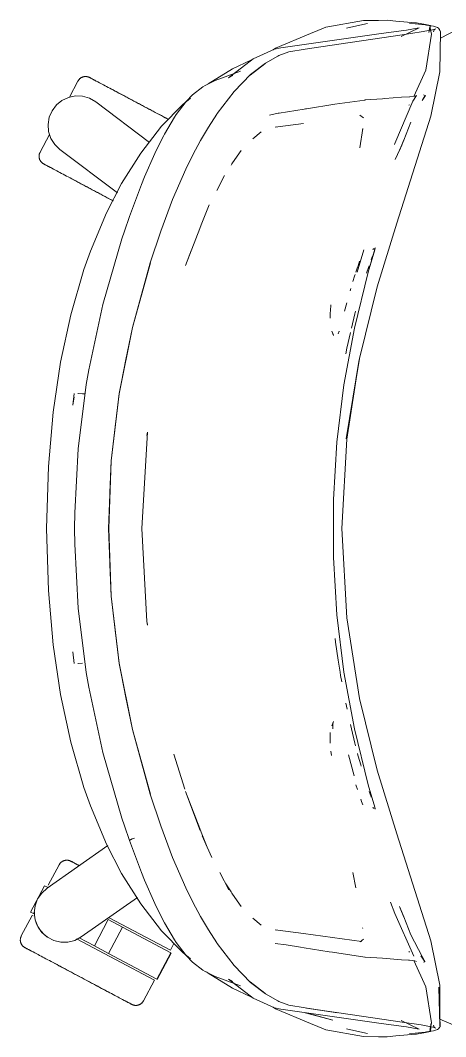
# Model space of a CAD drawing. Header units: millimetres. Extents: x 90978 to 295199, y -4084 to 97293.
# Drawn here: x 184009.1 to 184209, y 31335 to 31812.9 of the extents above; entities that cross this region are included whole.
import ezdxf

# ---------------------------------------------------------------- set-up
doc = ezdxf.new("R2010")
doc.units = ezdxf.units.MM
doc.header["$MEASUREMENT"] = 0
doc.layers.add('G-IMPT', color=8, linetype='CONTINUOUS', lineweight=9)
doc.layers.add('I-FURN', color=8, linetype='CONTINUOUS', lineweight=9)

msp = doc.modelspace()

# ---------------------------------------------------------------- linework, layer by layer
at = {"layer": 'G-IMPT'}
for p, q in [((184170.44, 31812.85), (184152.74, 31809.61)), ((184170.44, 31812.85), (184177.41, 31812.87)), ((184177.41, 31812.87), (184181.58, 31812.88)), ((184185.53, 31812.54), (184181.58, 31812.88)), ((184194.86, 31811.73), (184185.53, 31812.54)), ((184145.52, 31806.63), (184148.89, 31808.02)), ((184152.74, 31809.61), (184148.89, 31808.02)), ((184163, 31809.4), (184162.42, 31809.24)), ((184172.3, 31811.44), (184163, 31809.4)), ((184178.72, 31806.66), (184189.38, 31808.1)), ((184196.57, 31809.3), (184188.16, 31805.31)), ((184190.68, 31808.32), (184189.38, 31808.1)), ((184190.68, 31808.32), (184195.7, 31809.15)), ((184194.69, 31811.21), (184192.1, 31811.43)), ((184199.38, 31810.7), (184194.69, 31811.21)), ((184194.86, 31811.73), (184195.33, 31811.69)), ((184195.33, 31811.69), (184199.58, 31810.88)), ((184196.57, 31809.3), (184195.7, 31809.15)), ((184203.8, 31808.5), (184197.54, 31807.39)), ((184199.99, 31810.62), (184199.38, 31810.7)), ((184199.58, 31810.88), (184201.9, 31810.43)), ((184199.99, 31810.62), (184203.27, 31810.08)), ((184201.18, 31807.15), (184201.9, 31810.43)), ((184201.18, 31807.15), (184201.66, 31810.02)), ((184201.66, 31810.02), (184202.35, 31806.44)), ((184203.18, 31808.33), (184204.28, 31808.88)), ((184203.18, 31808.33), (184203.8, 31808.5)), ((184205.13, 31809.53), (184203.27, 31810.08)), ((184203.38, 31807.45), (184203.46, 31807.95)), ((184203.78, 31808.49), (184203.46, 31807.95)), ((184203.78, 31808.49), (184204.28, 31808.88)), ((184205.13, 31809.53), (184205.67, 31809.21)), ((184205.67, 31809.21), (184206.04, 31808.72)), ((184206.65, 31807.68), (184206.04, 31808.72)), ((184206.17, 31808.09), (184206.04, 31808.72)), ((184206.04, 31808.72), (184206.07, 31808.64)), ((184206.17, 31808.09), (184206.07, 31808.64)), ((184206.27, 31788.7), (184206.65, 31807.68)), ((184206.59, 31804.49), (184214.49, 31808.64)), ((184129.07, 31799.83), (184145.52, 31806.63)), ((184178.72, 31806.66), (184131.5, 31799.99)), ((184189.68, 31806.27), (184158.81, 31801.72)), ((184197.54, 31807.39), (184189.68, 31806.27)), ((184199.64, 31789.4), (184202.35, 31806.44)), ((184125.15, 31797.78), (184128.51, 31799.34)), ((184127.9, 31799.06), (184129.07, 31799.83)), ((184131.5, 31799.99), (184128.51, 31799.34)), ((184135.37, 31798.03), (184130.58, 31796.27)), ((184135.37, 31798.03), (184143.04, 31799.33)), ((184158.81, 31801.72), (184143.04, 31799.33)), ((184106.92, 31785.8), (184118.62, 31794.74)), ((184117.44, 31794.07), (184108.81, 31790.09)), ((184117.44, 31794.07), (184117.61, 31794.15)), ((184125.15, 31797.78), (184118.62, 31794.74)), ((184124.32, 31792.77), (184130.16, 31796.06)), ((184130.16, 31796.06), (184130.58, 31796.27)), ((184108.81, 31790.09), (184097.36, 31782.96)), ((184112.58, 31789.03), (184100.67, 31784.52)), ((184117.15, 31787.05), (184124.1, 31792.45)), ((184117.15, 31787.05), (184120.72, 31789.86)), ((184124.32, 31792.77), (184117.36, 31787.35)), ((184124.1, 31792.45), (184120.72, 31789.86)), ((184199.64, 31789.4), (184194.02, 31777.05)), ((184206.27, 31788.7), (184202.07, 31767.74)), ((184098.44, 31783.45), (184100.67, 31784.52)), ((184106.92, 31785.8), (184108.95, 31786.96)), ((184109.62, 31779.45), (184117.36, 31787.35)), ((184094.87, 31781.66), (184090, 31777.79)), ((184094.87, 31781.66), (184096, 31782.27)), ((184096, 31782.27), (184098.44, 31783.45)), ((184109.62, 31779.45), (184101.6, 31769.02)), ((184087.11, 31774.77), (184082.39, 31768.64)), ((184085.44, 31773.35), (184089.11, 31776.35)), ((184090, 31777.79), (184087.11, 31774.77)), ((184156.98, 31773.38), (184171.05, 31775.41)), ((184171.13, 31775.42), (184171.05, 31775.41)), ((184171.13, 31775.42), (184179.37, 31776.04)), ((184179.37, 31776.04), (184180.36, 31776.11)), ((184180.36, 31776.11), (184188.22, 31776.68)), ((184193.53, 31774.9), (184185.09, 31754.92)), ((184188.22, 31776.68), (184192.09, 31776.97)), ((184192.18, 31776.98), (184192.09, 31776.97)), ((184192.18, 31776.98), (184194.56, 31777.27)), ((184195.29, 31777.56), (184193.53, 31774.9)), ((184194.57, 31777.28), (184194.56, 31777.27)), ((184194.57, 31777.28), (184195.29, 31777.56)), ((184197.91, 31775.11), (184199.43, 31777.59)), ((184199.49, 31777.57), (184197.91, 31775.11)), ((184199.43, 31777.59), (184197.94, 31775.12)), ((184198.56, 31777.86), (184199.43, 31777.59)), ((184199.49, 31777.57), (184199.43, 31777.59)), ((184085.44, 31773.35), (184075.48, 31763.06)), ((184130.78, 31769.29), (184130.31, 31769.22)), ((184142.5, 31771.09), (184130.78, 31769.29)), ((184142.5, 31771.09), (184143.11, 31771.19)), ((184143.62, 31771.27), (184143.11, 31771.19)), ((184156.98, 31773.38), (184143.62, 31771.27)), ((184192.08, 31773.18), (184191.64, 31772.91)), ((184076.8, 31759.35), (184081.53, 31767.35)), ((184082.39, 31768.64), (184081.53, 31767.35)), ((184097.55, 31762.66), (184101.43, 31768.76)), ((184101.43, 31768.76), (184101.6, 31769.02)), ((184126.16, 31768.33), (184128.33, 31768.79)), ((184128.33, 31768.79), (184130.31, 31769.22)), ((184170.39, 31767.03), (184168.75, 31768.31)), ((184186.08, 31717.5), (184202.07, 31767.74)), ((184189.39, 31756.55), (184192.65, 31765.02)), ((184065.68, 31750.46), (184075.48, 31763.06)), ((184097.55, 31762.66), (184093.78, 31756.43)), ((184118.35, 31757.13), (184122.26, 31760.47)), ((184142.2, 31764.41), (184128.85, 31762.63)), ((184128.85, 31762.63), (184129.32, 31762.78)), ((184170.04, 31762.09), (184168.64, 31752.92)), ((184170.04, 31762.09), (184169.99, 31761.74)), ((184076.49, 31758.75), (184072.49, 31750.74)), ((184076.49, 31758.75), (184076.8, 31759.35)), ((184090.21, 31749.64), (184093.78, 31756.43)), ((184185.09, 31754.92), (184184.95, 31754.56)), ((184187.37, 31751.65), (184189.4, 31756.76)), ((184189.4, 31756.76), (184187.37, 31751.64)), ((184189.39, 31756.55), (184187.37, 31751.65)), ((184056.7, 31736.16), (184065.68, 31750.46)), ((184072.27, 31750.3), (184067.5, 31739.34)), ((184072.27, 31750.3), (184072.49, 31750.74)), ((184112.08, 31750.5), (184108.58, 31745.37)), ((184112.08, 31750.5), (184112.83, 31751.6)), ((184188.37, 31754.18), (184185.32, 31747.46)), ((184090.21, 31749.64), (184086.83, 31742.92)), ((184108.58, 31745.37), (184108.19, 31744.79)), ((184080.65, 31728.69), (184086.83, 31742.92)), ((184049.61, 31722.38), (184056.7, 31736.16)), ((184067.5, 31739.34), (184066.02, 31735.66)), ((184105.05, 31739.89), (184101.51, 31732.92)), ((184060.42, 31720.59), (184066.02, 31735.66)), ((184075.19, 31713.81), (184080.65, 31728.69)), ((184042.09, 31704.41), (184049.61, 31722.38)), ((184094.16, 31716.73), (184097.88, 31726.05)), ((184097.88, 31726.05), (184096.88, 31723.81)), ((184060.42, 31720.59), (184058.08, 31713.77)), ((184093.49, 31715), (184094.16, 31716.73)), ((184176.9, 31687.52), (184186.08, 31717.5)), ((184056.88, 31710.16), (184058.08, 31713.77)), ((184075.19, 31713.81), (184070.18, 31698.89)), ((184086.78, 31697.56), (184093.49, 31715)), ((184056.88, 31710.16), (184047.94, 31679.33)), ((184042.09, 31704.41), (184039.02, 31695.68)), ((184086.78, 31697.56), (184089.5, 31704.99)), ((184167.48, 31694.47), (184170.51, 31704.9)), ((184172.67, 31694.48), (184175.94, 31705.7)), ((184172.67, 31694.48), (184175.78, 31705.3)), ((184172.67, 31694.48), (184175.73, 31705.01)), ((184174.85, 31705.16), (184175.46, 31705.54)), ((184174.85, 31705.16), (184175.06, 31705.3)), ((184175.73, 31705.01), (184175.78, 31705.3)), ((184175.94, 31705.7), (184175.8, 31705.94)), ((184061.8, 31668.4), (184070.18, 31698.89)), ((184061.8, 31668.4), (184070.23, 31698.81)), ((184066.45, 31685.64), (184070.23, 31698.81)), ((184168.6, 31699.65), (184167.84, 31697.49)), ((184174.05, 31700.25), (184174.4, 31701.22)), ((184174.4, 31701.22), (184174.79, 31702.29)), ((184039.02, 31695.68), (184032.84, 31674.43)), ((184166.12, 31668.16), (184172.67, 31694.48)), ((184166.43, 31693.33), (184166.19, 31692.55)), ((184167.58, 31696.77), (184166.81, 31694.47)), ((184167.58, 31696.77), (184167.84, 31697.49)), ((184172.04, 31694.47), (184171.89, 31694.02)), ((184172.04, 31694.47), (184172.77, 31696.7)), ((184173.06, 31697.5), (184172.77, 31696.7)), ((184166.19, 31692.55), (184165.4, 31690.06)), ((184066.45, 31685.64), (184061.8, 31668.4)), ((184164.41, 31686.76), (184164.08, 31685.64)), ((184176.9, 31687.52), (184168.58, 31653.84)), ((184041.27, 31648.54), (184047.94, 31679.33)), ((184154.8, 31674.91), (184155.08, 31678.62)), ((184155.08, 31678.62), (184155.11, 31679.1)), ((184162.5, 31679.97), (184161.5, 31676.11)), ((184162.5, 31679.97), (184162.11, 31678.45)), ((184032.84, 31674.43), (184028.03, 31652.07)), ((184154.8, 31674.91), (184154.7, 31673.54)), ((184164.8, 31668.14), (184166.35, 31674.89)), ((184166.35, 31674.89), (184166.69, 31676.18)), ((184154.7, 31672.84), (184154.7, 31673.54)), ((184055.62, 31637.27), (184061.84, 31668.51)), ((184061.84, 31668.51), (184055.63, 31637.35)), ((184061.8, 31668.4), (184058.72, 31653.37)), ((184156.23, 31664.75), (184155.55, 31666.7)), ((184156.23, 31664.75), (184156.08, 31665.48)), ((184158.53, 31665.48), (184159.04, 31666.76)), ((184158.9, 31666.35), (184159.04, 31666.76)), ((184166.12, 31668.16), (184161.19, 31641.49)), ((184162.64, 31658.75), (184164.35, 31666.17)), ((184162.17, 31656.11), (184162.64, 31658.75)), ((184024.54, 31628.65), (184028.03, 31652.07)), ((184055.62, 31637.27), (184058.72, 31653.37)), ((184168.58, 31653.84), (184162.33, 31616.1)), ((184162.33, 31616.1), (184168.32, 31653.46)), ((184162.59, 31615.93), (184168.32, 31653.46)), ((184040.09, 31641.62), (184041.27, 31648.54)), ((184036.27, 31611.45), (184040.09, 31641.62)), ((184161.19, 31641.49), (184157.89, 31614.57)), ((184034.44, 31637.35), (184033.79, 31631.94)), ((184034.36, 31635.71), (184033.79, 31631.94)), ((184036.2, 31637.38), (184038.29, 31637.31)), ((184036.2, 31637.38), (184036.31, 31637.38)), ((184039.54, 31637.27), (184038.29, 31637.31)), ((184051.8, 31605.76), (184055.63, 31637.35)), ((184051.84, 31605.72), (184055.62, 31637.27)), ((184053.68, 31621.79), (184055.62, 31637.27)), ((184022.28, 31603.08), (184024.54, 31628.65)), ((184053.68, 31621.79), (184051.84, 31605.72)), ((184066.29, 31573.94), (184068.8, 31619.28)), ((184068.8, 31619.28), (184068.57, 31617.67)), ((184068.57, 31617.67), (184068.8, 31618.97)), ((184068.84, 31619.22), (184068.8, 31618.97)), ((184156.24, 31587.5), (184157.89, 31614.57)), ((184162.59, 31615.93), (184160.23, 31573.94)), ((184034.66, 31581.25), (184036.27, 31611.45)), ((184021.43, 31573.94), (184022.28, 31603.08)), ((184050.47, 31573.94), (184051.8, 31605.76)), ((184051.84, 31605.72), (184050.7, 31573.94)), ((184051.84, 31605.72), (184051.16, 31590.82)), ((184051.16, 31590.82), (184050.7, 31573.94)), ((184156.24, 31560.38), (184156.24, 31587.5)), ((184034.66, 31581.25), (184034.56, 31573.94)), ((184022.28, 31544.8), (184021.43, 31573.94)), ((184034.66, 31566.63), (184034.56, 31573.94)), ((184051.8, 31542.12), (184050.47, 31573.94)), ((184051.16, 31557.05), (184050.7, 31573.94)), ((184051.84, 31542.16), (184050.7, 31573.94)), ((184066.24, 31573.94), (184068.57, 31530.21)), ((184066.29, 31573.94), (184068.57, 31530.21)), ((184162.59, 31531.95), (184160.23, 31573.94)), ((184034.66, 31566.63), (184036.27, 31536.42)), ((184156.24, 31560.38), (184157.89, 31533.31)), ((184051.16, 31557.05), (184051.84, 31542.16)), ((184024.54, 31519.23), (184022.28, 31544.8)), ((184051.8, 31542.12), (184055.63, 31510.53)), ((184051.84, 31542.16), (184055.62, 31510.61)), ((184051.84, 31542.16), (184053.68, 31526.08)), ((184036.27, 31536.42), (184040.09, 31506.25)), ((184161.19, 31506.39), (184157.89, 31533.31)), ((184168.58, 31494.04), (184162.59, 31531.95)), ((184055.62, 31510.61), (184053.68, 31526.08)), ((184068.57, 31530.21), (184068.83, 31528.43)), ((184068.57, 31530.21), (184068.8, 31528.91)), ((184068.84, 31528.66), (184068.8, 31528.91)), ((184157.27, 31520.54), (184157.09, 31522.2)), ((184028.03, 31495.81), (184024.54, 31519.23)), ((184158.57, 31512.02), (184157.27, 31520.54)), ((184034.44, 31510.52), (184033.79, 31515.94)), ((184158.57, 31512.02), (184159.42, 31506.39)), ((184038.29, 31510.57), (184036.2, 31510.49)), ((184036.2, 31510.49), (184036.31, 31510.49)), ((184061.8, 31479.48), (184055.62, 31510.61)), ((184055.62, 31510.61), (184058.72, 31494.5)), ((184061.8, 31479.48), (184055.63, 31510.53)), ((184040.09, 31506.25), (184041.27, 31499.33)), ((184159.42, 31506.39), (184159.67, 31504.76)), ((184160.22, 31501.86), (184159.67, 31504.76)), ((184166.12, 31479.72), (184161.19, 31506.39)), ((184047.94, 31468.54), (184041.27, 31499.33)), ((184032.84, 31473.44), (184028.03, 31495.81)), ((184061.8, 31479.48), (184058.72, 31494.5)), ((184168.58, 31494.04), (184176.9, 31460.35)), ((184162.15, 31491.76), (184162.68, 31488.94)), ((184156.23, 31483.13), (184155.55, 31481.18)), ((184156.02, 31482.08), (184156.23, 31483.13)), ((184066.45, 31462.23), (184061.8, 31479.48)), ((184061.8, 31479.48), (184070.18, 31448.98)), ((184061.8, 31479.48), (184070.23, 31449.07)), ((184154.69, 31478.07), (184154.78, 31473.01)), ((184154.69, 31478.07), (184154.7, 31475.29)), ((184155.97, 31479.91), (184155.99, 31479.77)), ((184156.02, 31482.08), (184155.99, 31479.77)), ((184164.35, 31481.71), (184164.8, 31479.74)), ((184166.35, 31472.98), (184164.8, 31479.74)), ((184166.12, 31479.72), (184172.67, 31453.4)), ((184039.02, 31452.2), (184032.84, 31473.44)), ((184154.78, 31473.01), (184154.7, 31475.29)), ((184166.35, 31472.98), (184166.69, 31471.69)), ((184047.94, 31468.54), (184056.88, 31437.72)), ((184155.1, 31469.22), (184155.31, 31467.13)), ((184081.25, 31467.8), (184082.32, 31464.36)), ((184081.25, 31467.8), (184086.5, 31451.31)), ((184166.07, 31457.63), (184163.3, 31467.52)), ((184167.65, 31467.97), (184167.61, 31468.14)), ((184167.97, 31466.83), (184167.65, 31467.97)), ((184167.97, 31466.83), (184169.09, 31462.83)), ((184066.45, 31462.23), (184070.23, 31449.07)), ((184169.09, 31462.83), (184169.29, 31462.14)), ((184186.08, 31430.38), (184176.9, 31460.35)), ((184039.02, 31452.2), (184042.09, 31443.47)), ((184086.78, 31450.32), (184093.6, 31431.92)), ((184086.78, 31450.32), (184093.49, 31432.87)), ((184166.83, 31453.41), (184167.55, 31451.2)), ((184172.67, 31453.4), (184175.74, 31442.97)), ((184173.83, 31448.2), (184173.08, 31450.3)), ((184070.18, 31448.98), (184075.19, 31434.07)), ((184169.54, 31445.65), (184169.17, 31446.66)), ((184169.54, 31445.65), (184170.15, 31443.99)), ((184173.83, 31448.2), (184174.07, 31447.54)), ((184042.09, 31443.47), (184049.61, 31425.49)), ((184174.85, 31442.72), (184175.06, 31442.57)), ((184174.85, 31442.72), (184175.46, 31442.33)), ((184175.81, 31442.7), (184175.74, 31442.97)), ((184175.88, 31442.41), (184175.81, 31442.7)), ((184175.85, 31441.95), (184175.94, 31442.18)), ((184175.94, 31442.18), (184175.88, 31442.41)), ((184056.88, 31437.72), (184058.08, 31434.11)), ((184060.49, 31427.18), (184058.08, 31434.11)), ((184080.65, 31419.19), (184075.19, 31434.07)), ((184093.49, 31432.87), (184094.16, 31431.15)), ((184096.88, 31424.07), (184094.16, 31431.15)), ((184186.08, 31430.38), (184202.07, 31380.14)), ((184056.7, 31411.72), (184049.61, 31425.49)), ((184060.45, 31427.18), (184060.48, 31427.31)), ((184066.02, 31412.22), (184060.45, 31427.18)), ((184060.48, 31427.31), (184060.89, 31427.58)), ((184060.48, 31427.31), (184060.49, 31427.36)), ((184060.48, 31427.31), (184060.49, 31427.18)), ((184060.89, 31427.58), (184060.49, 31427.36)), ((184061.72, 31427.96), (184060.89, 31427.58)), ((184061.07, 31427.68), (184060.89, 31427.58)), ((184061.72, 31427.96), (184061.07, 31427.68)), ((184061.72, 31427.96), (184062.77, 31428.39)), ((184061.72, 31427.96), (184062.18, 31428.16)), ((184062.77, 31428.39), (184062.18, 31428.16)), ((184096.88, 31424.07), (184094.57, 31429.51)), ((184099.07, 31419.22), (184096.88, 31424.07)), ((184080.65, 31419.19), (184086.83, 31404.96)), ((184065.68, 31397.42), (184056.7, 31411.72)), ((184067.5, 31408.53), (184066.02, 31412.22)), ((184102.95, 31412.17), (184107.13, 31404.07)), ((184165.36, 31412.27), (184166.77, 31405.01)), ((184072.27, 31397.58), (184067.5, 31408.53)), ((184105.63, 31406.84), (184108.19, 31403.09)), ((184105.63, 31406.84), (184107.13, 31404.07)), ((184090.21, 31398.23), (184086.83, 31404.96)), ((184108.19, 31403.09), (184108.58, 31402.51)), ((184108.58, 31402.51), (184112.08, 31397.38)), ((184065.68, 31397.42), (184075.48, 31384.82)), ((184072.49, 31397.13), (184072.27, 31397.58)), ((184072.27, 31397.58), (184076.8, 31388.52)), ((184072.27, 31397.58), (184076.49, 31389.12)), ((184072.49, 31397.13), (184076.8, 31388.52)), ((184090.21, 31398.23), (184093.78, 31391.44)), ((184112.08, 31397.38), (184112.83, 31396.27)), ((184183.09, 31398.24), (184185.09, 31392.96)), ((184185.09, 31392.96), (184194.02, 31372.8)), ((184189.39, 31391.32), (184187.37, 31396.22)), ((184187.37, 31396.22), (184189.4, 31391.12)), ((184189.4, 31391.12), (184188, 31394.65)), ((184076.8, 31388.52), (184076.49, 31389.12)), ((184076.8, 31388.52), (184081.53, 31380.53)), ((184097.55, 31385.21), (184093.78, 31391.44)), ((184118.35, 31390.74), (184122.26, 31387.41)), ((184192.65, 31382.85), (184189.39, 31391.32)), ((184085.44, 31374.53), (184075.48, 31384.82)), ((184097.55, 31385.21), (184101.43, 31379.12)), ((184142.2, 31383.46), (184128.85, 31385.24)), ((184128.85, 31385.24), (184129.32, 31385.1)), ((184142.2, 31383.46), (184169.54, 31379.73)), ((184170.04, 31385.79), (184169.99, 31386.14)), ((184192.65, 31382.85), (184197.92, 31372.74)), ((184082.39, 31379.24), (184081.53, 31380.53)), ((184087.11, 31373.11), (184082.39, 31379.24)), ((184101.6, 31378.86), (184101.43, 31379.12)), ((184109.62, 31368.42), (184101.6, 31378.86)), ((184134.02, 31378.11), (184128.94, 31378.86)), ((184134.02, 31378.11), (184140.85, 31377.05)), ((184170.39, 31380.84), (184168.83, 31379.6)), ((184169.04, 31379.64), (184169.27, 31379.68)), ((184169.54, 31379.73), (184169.27, 31379.68)), ((184202.07, 31380.14), (184206.27, 31359.18)), ((184089.11, 31371.53), (184085.44, 31374.53)), ((184087.11, 31373.11), (184090, 31370.08)), ((184140.85, 31377.05), (184142.51, 31376.79)), ((184154.28, 31374.92), (184142.51, 31376.79)), ((184155.84, 31374.67), (184154.28, 31374.92)), ((184171.05, 31372.46), (184155.84, 31374.67)), ((184191.64, 31374.97), (184192.08, 31374.7)), ((184199.27, 31370.29), (184197.43, 31372.99)), ((184199.27, 31370.29), (184197.92, 31372.74)), ((184094.87, 31366.22), (184090, 31370.08)), ((184117.36, 31360.52), (184109.62, 31368.42)), ((184171.05, 31372.46), (184171.13, 31372.45)), ((184171.13, 31372.45), (184179.37, 31371.84)), ((184188.22, 31371.2), (184179.37, 31371.84)), ((184188.22, 31371.2), (184191.63, 31370.95)), ((184192, 31370.91), (184191.63, 31370.95)), ((184192, 31370.91), (184194.46, 31370.62)), ((184199.64, 31358.48), (184194.05, 31370.77)), ((184194.46, 31370.62), (184194.52, 31370.6)), ((184195.29, 31370.32), (184194.52, 31370.6)), ((184198.56, 31370.01), (184199.25, 31370.16)), ((184199.25, 31370.16), (184199.27, 31370.29)), ((184199.27, 31370.29), (184199.31, 31370.46)), ((184096, 31365.61), (184094.87, 31366.22)), ((184096, 31365.61), (184098.44, 31364.43)), ((184097.36, 31364.91), (184096.59, 31365.41)), ((184097.36, 31364.91), (184108.81, 31357.79)), ((184098.44, 31364.43), (184100.67, 31363.36)), ((184112.58, 31358.85), (184100.67, 31363.36)), ((184106.92, 31362.08), (184118.57, 31353.17)), ((184106.92, 31362.08), (184108.87, 31360.97)), ((184124.1, 31355.43), (184117.15, 31360.83)), ((184117.15, 31360.83), (184120.72, 31358.02)), ((184117.36, 31360.52), (184124.32, 31355.1)), ((184199.64, 31358.48), (184202.35, 31341.43)), ((184205.83, 31358.29), (184206.41, 31339.85)), ((184205.83, 31358.29), (184206.31, 31340.31)), ((184206.27, 31359.18), (184206.31, 31340.31)), ((184108.81, 31357.79), (184117.44, 31353.81)), ((184124.1, 31355.43), (184120.72, 31358.02)), ((184124.32, 31355.1), (184130.16, 31351.82)), ((184118.57, 31353.17), (184125.15, 31350.1)), ((184125.15, 31350.1), (184128.51, 31348.53)), ((184127.9, 31348.82), (184129.07, 31348.05)), ((184130.58, 31351.6), (184130.16, 31351.82)), ((184130.58, 31351.6), (184135.37, 31349.85)), ((184135.37, 31349.85), (184143.04, 31348.55)), ((184131.5, 31347.89), (184128.51, 31348.53)), ((184129.07, 31348.05), (184145.52, 31341.25)), ((184178.72, 31341.21), (184131.5, 31347.89)), ((184155.92, 31342.76), (184142.98, 31346.27)), ((184158.21, 31346.25), (184143.04, 31348.55)), ((184158.21, 31346.25), (184143.62, 31348.48)), ((184158.81, 31346.16), (184143.62, 31348.48)), ((184155.92, 31342.76), (184144.03, 31346.12)), ((184158.81, 31346.16), (184189.68, 31341.6)), ((184145.52, 31341.25), (184148.89, 31339.86)), ((184152.74, 31338.27), (184148.89, 31339.86)), ((184178.72, 31341.21), (184189.38, 31339.77)), ((184188.13, 31342.58), (184196.57, 31338.58)), ((184190.68, 31339.56), (184189.38, 31339.77)), ((184189.68, 31341.6), (184197.54, 31340.49)), ((184195.7, 31338.73), (184190.68, 31339.56)), ((184203.8, 31339.38), (184197.54, 31340.49)), ((184201.66, 31337.85), (184202.35, 31341.43)), ((184201.66, 31337.85), (184202.29, 31341.4)), ((184202.29, 31341.4), (184201.9, 31337.44)), ((184203.18, 31339.55), (184204.28, 31338.99)), ((184203.18, 31339.55), (184203.8, 31339.38)), ((184203.46, 31339.93), (184203.38, 31340.43)), ((184203.46, 31339.93), (184203.78, 31339.39)), ((184203.78, 31339.39), (184204.28, 31338.99)), ((184205.67, 31338.67), (184206.04, 31339.16)), ((184206.44, 31339.73), (184206.04, 31339.16)), ((184206.44, 31339.73), (184206.25, 31340.6)), ((184206.25, 31340.6), (184206.27, 31340.49)), ((184206.31, 31340.31), (184206.27, 31340.49)), ((184214.47, 31339.72), (184206.3, 31343.29)), ((184206.41, 31339.85), (184206.31, 31340.31)), ((184170.44, 31335.03), (184152.74, 31338.27)), ((184163, 31338.48), (184162.42, 31338.64)), ((184172.3, 31336.44), (184163, 31338.48)), ((184170.44, 31335.03), (184177.41, 31335)), ((184181.58, 31335), (184177.41, 31335)), ((184185.53, 31335.34), (184181.58, 31335)), ((184185.53, 31335.34), (184194.86, 31336.15)), ((184194.69, 31336.66), (184192.1, 31336.45)), ((184194.69, 31336.66), (184199.38, 31337.18)), ((184194.86, 31336.15), (184195.33, 31336.19)), ((184199.58, 31337), (184195.33, 31336.19)), ((184196.57, 31338.58), (184195.7, 31338.73)), ((184199.99, 31337.26), (184199.38, 31337.18)), ((184199.58, 31337), (184201.9, 31337.44)), ((184199.99, 31337.26), (184203.27, 31337.79)), ((184203.27, 31337.79), (184205.13, 31338.34)), ((184205.67, 31338.67), (184205.13, 31338.34))]:
    msp.add_line(p, q, dxfattribs=at)
at = {"layer": 'I-FURN'}
for p, q in [((184036.2, 31784.32), (184032.17, 31776.74)), ((184036.2, 31784.32), (184036.28, 31784.46)), ((184036.28, 31784.46), (184036.37, 31784.6)), ((184036.37, 31784.6), (184036.46, 31784.73)), ((184036.46, 31784.73), (184036.55, 31784.86)), ((184036.55, 31784.86), (184036.65, 31784.99)), ((184036.65, 31784.99), (184036.76, 31785.11)), ((184036.76, 31785.11), (184036.87, 31785.23)), ((184036.87, 31785.23), (184036.98, 31785.34)), ((184036.98, 31785.34), (184037.1, 31785.45)), ((184037.1, 31785.45), (184037.22, 31785.55)), ((184037.22, 31785.55), (184037.35, 31785.65)), ((184037.35, 31785.65), (184037.48, 31785.75)), ((184037.48, 31785.75), (184037.61, 31785.84)), ((184037.61, 31785.84), (184037.75, 31785.92)), ((184037.75, 31785.92), (184037.89, 31786)), ((184037.89, 31786), (184038.04, 31786.07)), ((184038.04, 31786.07), (184038.19, 31786.13)), ((184038.19, 31786.13), (184038.33, 31786.19)), ((184038.33, 31786.19), (184038.49, 31786.25)), ((184038.49, 31786.25), (184038.64, 31786.3)), ((184038.64, 31786.3), (184038.8, 31786.34)), ((184038.8, 31786.34), (184038.95, 31786.37)), ((184038.95, 31786.37), (184039.11, 31786.4)), ((184039.11, 31786.4), (184039.27, 31786.43)), ((184039.27, 31786.43), (184039.43, 31786.44)), ((184039.43, 31786.44), (184039.59, 31786.45)), ((184039.59, 31786.45), (184039.75, 31786.46)), ((184039.75, 31786.46), (184039.92, 31786.45)), ((184039.92, 31786.45), (184040.08, 31786.44)), ((184040.08, 31786.44), (184040.24, 31786.43)), ((184040.24, 31786.43), (184040.4, 31786.41)), ((184040.4, 31786.41), (184040.55, 31786.38)), ((184040.55, 31786.38), (184040.71, 31786.34)), ((184040.71, 31786.34), (184040.87, 31786.3)), ((184040.87, 31786.3), (184041.02, 31786.25)), ((184041.02, 31786.25), (184041.17, 31786.2)), ((184041.17, 31786.2), (184041.32, 31786.14)), ((184041.32, 31786.14), (184041.47, 31786.08)), ((184041.47, 31786.08), (184041.62, 31786)), ((184041.62, 31786), (184041.65, 31785.98)), ((184041.65, 31785.98), (184041.67, 31785.97)), ((184041.66, 31785.98), (184041.65, 31785.98)), ((184041.7, 31785.96), (184041.66, 31785.98)), ((184041.67, 31785.97), (184041.74, 31785.94)), ((184041.78, 31785.92), (184041.7, 31785.96)), ((184041.74, 31785.94), (184041.84, 31785.89)), ((184041.91, 31785.85), (184041.78, 31785.92)), ((184041.84, 31785.89), (184041.98, 31785.81)), ((184042.07, 31785.76), (184041.91, 31785.85)), ((184041.98, 31785.81), (184042.16, 31785.72)), ((184042.27, 31785.66), (184042.07, 31785.76)), ((184042.16, 31785.72), (184042.38, 31785.6)), ((184042.51, 31785.53), (184042.27, 31785.66)), ((184042.38, 31785.6), (184042.63, 31785.46)), ((184042.79, 31785.38), (184042.51, 31785.53)), ((184042.63, 31785.46), (184042.93, 31785.31)), ((184043.11, 31785.21), (184042.79, 31785.38)), ((184042.93, 31785.31), (184043.27, 31785.13)), ((184043.46, 31785.02), (184043.11, 31785.21)), ((184043.27, 31785.13), (184043.64, 31784.93)), ((184043.86, 31784.81), (184043.46, 31785.02)), ((184043.64, 31784.93), (184044.05, 31784.71)), ((184044.29, 31784.59), (184043.86, 31784.81)), ((184044.05, 31784.71), (184044.5, 31784.47)), ((184044.75, 31784.34), (184044.29, 31784.59)), ((184044.5, 31784.47), (184044.98, 31784.22)), ((184045.25, 31784.07), (184044.75, 31784.34)), ((184044.98, 31784.22), (184045.49, 31783.94)), ((184045.79, 31783.79), (184045.25, 31784.07)), ((184045.49, 31783.94), (184046.05, 31783.65)), ((184046.36, 31783.48), (184045.79, 31783.79)), ((184046.05, 31783.65), (184046.63, 31783.34)), ((184046.96, 31783.16), (184046.36, 31783.48)), ((184047.59, 31782.83), (184046.96, 31783.16)), ((184048.26, 31782.47), (184047.59, 31782.83)), ((184048.95, 31782.11), (184048.26, 31782.47)), ((184049.67, 31781.72), (184048.95, 31782.11)), ((184050.42, 31781.32), (184049.67, 31781.72)), ((184051.2, 31780.91), (184050.42, 31781.32)), ((184052, 31780.48), (184051.2, 31780.91)), ((184052.82, 31780.05), (184052, 31780.48)), ((184052.38, 31780.28), (184053.21, 31779.84)), ((184053.67, 31779.6), (184052.82, 31780.05)), ((184053.21, 31779.84), (184054.07, 31779.38)), ((184054.54, 31779.13), (184053.67, 31779.6)), ((184054.07, 31779.38), (184054.94, 31778.92)), ((184055.43, 31778.66), (184054.54, 31779.13)), ((184054.94, 31778.92), (184055.84, 31778.44)), ((184026.05, 31773.07), (184028.66, 31775.2)), ((184028.66, 31775.2), (184031.71, 31776.64)), ((184031.71, 31776.64), (184035.02, 31777.31)), ((184035.02, 31777.31), (184038.39, 31777.17)), ((184038.39, 31777.17), (184041.63, 31776.23)), ((184041.63, 31776.23), (184044.55, 31774.54)), ((184044.55, 31774.54), (184069.86, 31755.46)), ((184056.33, 31778.18), (184055.43, 31778.66)), ((184055.84, 31778.44), (184056.75, 31777.96)), ((184057.25, 31777.69), (184056.33, 31778.18)), ((184056.75, 31777.96), (184057.68, 31777.46)), ((184058.19, 31777.19), (184057.25, 31777.69)), ((184057.68, 31777.46), (184058.63, 31776.96)), ((184059.14, 31776.69), (184058.19, 31777.19)), ((184058.63, 31776.96), (184059.58, 31776.45)), ((184060.11, 31776.17), (184059.14, 31776.69)), ((184059.58, 31776.45), (184060.55, 31775.94)), ((184061.08, 31775.66), (184060.11, 31776.17)), ((184060.55, 31775.94), (184061.53, 31775.42)), ((184062.06, 31775.13), (184061.08, 31775.66)), ((184061.53, 31775.42), (184062.52, 31774.89)), ((184063.06, 31774.61), (184062.06, 31775.13)), ((184062.52, 31774.89), (184063.51, 31774.36)), ((184064.05, 31774.08), (184063.06, 31774.61)), ((184063.51, 31774.36), (184064.51, 31773.83)), ((184065.05, 31773.54), (184064.05, 31774.08)), ((184022.69, 31767.27), (184024.02, 31770.38)), ((184024.02, 31770.38), (184026.05, 31773.07)), ((184064.51, 31773.83), (184065.52, 31773.3)), ((184066.06, 31773.01), (184065.05, 31773.54)), ((184065.52, 31773.3), (184066.52, 31772.76)), ((184067.06, 31772.47), (184066.06, 31773.01)), ((184066.52, 31772.76), (184067.53, 31772.23)), ((184068.07, 31771.94), (184067.06, 31772.47)), ((184067.53, 31772.23), (184068.53, 31771.69)), ((184069.07, 31771.41), (184068.07, 31771.94)), ((184068.53, 31771.69), (184069.53, 31771.16)), ((184070.07, 31770.88), (184069.07, 31771.41)), ((184069.53, 31771.16), (184070.53, 31770.63)), ((184071.06, 31770.35), (184070.07, 31770.88)), ((184070.53, 31770.63), (184071.52, 31770.1)), ((184072.05, 31769.82), (184071.06, 31770.35)), ((184071.52, 31770.1), (184072.5, 31769.58)), ((184073.03, 31769.3), (184072.05, 31769.82)), ((184072.5, 31769.58), (184073.48, 31769.06)), ((184074, 31768.79), (184073.03, 31769.3)), ((184022.15, 31763.95), (184022.69, 31767.27)), ((184073.48, 31769.06), (184074.44, 31768.55)), ((184074.96, 31768.28), (184074, 31768.79)), ((184074.44, 31768.55), (184075.39, 31768.05)), ((184075.9, 31767.78), (184074.96, 31768.28)), ((184075.39, 31768.05), (184076.33, 31767.55)), ((184076.83, 31767.28), (184075.9, 31767.78)), ((184076.33, 31767.55), (184077.25, 31767.06)), ((184077.74, 31766.8), (184076.83, 31767.28)), ((184077.25, 31767.06), (184078.16, 31766.57)), ((184078.64, 31766.32), (184077.74, 31766.8)), ((184022.41, 31760.58), (184022.15, 31763.95)), ((184023.48, 31757.38), (184022.41, 31760.58)), ((184022.86, 31759.23), (184018.39, 31750.82)), ((184025.28, 31754.53), (184023.48, 31757.38)), ((184018.08, 31750.03), (184018.12, 31750.19)), ((184018.12, 31750.19), (184018.18, 31750.34)), ((184018.18, 31750.34), (184018.24, 31750.49)), ((184018.24, 31750.49), (184018.3, 31750.64)), ((184018.3, 31750.64), (184018.37, 31750.78)), ((184018.37, 31750.78), (184018.39, 31750.82)), ((184027.71, 31752.19), (184025.28, 31754.53)), ((184054.77, 31731.79), (184027.71, 31752.19)), ((184017.92, 31749.08), (184017.93, 31749.24)), ((184017.92, 31748.92), (184017.92, 31749.08)), ((184017.92, 31748.76), (184017.92, 31748.92)), ((184017.93, 31748.6), (184017.92, 31748.76)), ((184017.93, 31749.24), (184017.95, 31749.4)), ((184017.95, 31748.44), (184017.93, 31748.6)), ((184017.95, 31749.4), (184017.97, 31749.56)), ((184017.97, 31748.28), (184017.95, 31748.44)), ((184017.97, 31749.56), (184018, 31749.72)), ((184018, 31748.12), (184017.97, 31748.28)), ((184018, 31749.72), (184018.03, 31749.88)), ((184018.04, 31747.96), (184018, 31748.12)), ((184018.03, 31749.88), (184018.08, 31750.03)), ((184018.08, 31747.81), (184018.04, 31747.96)), ((184018.13, 31747.65), (184018.08, 31747.81)), ((184018.18, 31747.5), (184018.13, 31747.65)), ((184018.24, 31747.35), (184018.18, 31747.5)), ((184018.31, 31747.2), (184018.24, 31747.35)), ((184018.38, 31747.06), (184018.31, 31747.2)), ((184018.46, 31746.92), (184018.38, 31747.06)), ((184018.54, 31746.78), (184018.46, 31746.92)), ((184018.63, 31746.64), (184018.54, 31746.78)), ((184018.72, 31746.51), (184018.63, 31746.64)), ((184018.82, 31746.39), (184018.72, 31746.51)), ((184018.93, 31746.26), (184018.82, 31746.39)), ((184019.04, 31746.14), (184018.93, 31746.26)), ((184019.15, 31746.03), (184019.04, 31746.14)), ((184019.27, 31745.92), (184019.15, 31746.03)), ((184019.39, 31745.82), (184019.27, 31745.92)), ((184019.52, 31745.72), (184019.39, 31745.82)), ((184019.65, 31745.62), (184019.52, 31745.72)), ((184019.78, 31745.53), (184019.65, 31745.62)), ((184019.92, 31745.45), (184019.78, 31745.53)), ((184020.06, 31745.37), (184019.92, 31745.45)), ((184020.11, 31745.34), (184020.06, 31745.37)), ((184020.06, 31745.37), (184020.06, 31745.37)), ((184020.06, 31745.37), (184020.08, 31745.36)), ((184020.08, 31745.36), (184020.14, 31745.33)), ((184020.19, 31745.3), (184020.11, 31745.34)), ((184020.14, 31745.33), (184020.24, 31745.27)), ((184020.31, 31745.24), (184020.19, 31745.3)), ((184020.24, 31745.27), (184020.38, 31745.2)), ((184020.47, 31745.15), (184020.31, 31745.24)), ((184020.38, 31745.2), (184020.56, 31745.1)), ((184020.67, 31745.04), (184020.47, 31745.15)), ((184020.56, 31745.1), (184020.78, 31744.99)), ((184020.91, 31744.91), (184020.67, 31745.04)), ((184020.78, 31744.99), (184021.04, 31744.85)), ((184021.19, 31744.77), (184020.91, 31744.91)), ((184021.04, 31744.85), (184021.34, 31744.69)), ((184021.51, 31744.6), (184021.19, 31744.77)), ((184021.34, 31744.69), (184021.67, 31744.51)), ((184021.87, 31744.41), (184021.51, 31744.6)), ((184021.67, 31744.51), (184022.04, 31744.31)), ((184022.26, 31744.2), (184021.87, 31744.41)), ((184022.04, 31744.31), (184022.45, 31744.1)), ((184022.69, 31743.97), (184022.26, 31744.2)), ((184022.45, 31744.1), (184022.9, 31743.86)), ((184023.16, 31743.72), (184022.69, 31743.97)), ((184022.9, 31743.86), (184023.38, 31743.6)), ((184023.66, 31743.46), (184023.16, 31743.72)), ((184023.38, 31743.6), (184023.9, 31743.33)), ((184024.19, 31743.17), (184023.66, 31743.46)), ((184023.9, 31743.33), (184024.45, 31743.03)), ((184024.76, 31742.87), (184024.19, 31743.17)), ((184024.45, 31743.03), (184025.03, 31742.72)), ((184025.03, 31742.72), (184025.65, 31742.4)), ((184025.65, 31742.4), (184026.3, 31742.05)), ((184026.3, 31742.05), (184026.98, 31741.69)), ((184026.98, 31741.69), (184027.68, 31741.32)), ((184027.68, 31741.32), (184028.42, 31740.92)), ((184028.42, 31740.92), (184029.18, 31740.52)), ((184029.18, 31740.52), (184029.97, 31740.1)), ((184029.97, 31740.1), (184030.78, 31739.67)), ((184030.78, 31739.67), (184031.61, 31739.22)), ((184031.61, 31739.22), (184032.47, 31738.77)), ((184032.47, 31738.77), (184033.35, 31738.3)), ((184033.35, 31738.3), (184034.24, 31737.83)), ((184034.74, 31737.57), (184033.83, 31738.05)), ((184034.24, 31737.83), (184035.16, 31737.34)), ((184035.66, 31737.07), (184034.74, 31737.57)), ((184035.16, 31737.34), (184036.09, 31736.85)), ((184036.6, 31736.58), (184035.66, 31737.07)), ((184036.09, 31736.85), (184037.03, 31736.34)), ((184037.55, 31736.07), (184036.6, 31736.58)), ((184037.03, 31736.34), (184037.99, 31735.84)), ((184038.51, 31735.56), (184037.55, 31736.07)), ((184037.99, 31735.84), (184038.96, 31735.32)), ((184039.49, 31735.04), (184038.51, 31735.56)), ((184038.96, 31735.32), (184039.94, 31734.8)), ((184040.47, 31734.52), (184039.49, 31735.04)), ((184039.94, 31734.8), (184040.92, 31734.27)), ((184041.46, 31733.99), (184040.47, 31734.52)), ((184040.92, 31734.27), (184041.92, 31733.75)), ((184042.46, 31733.46), (184041.46, 31733.99)), ((184041.92, 31733.75), (184042.92, 31733.21)), ((184043.46, 31732.93), (184042.46, 31733.46)), ((184042.92, 31733.21), (184043.92, 31732.68)), ((184044.46, 31732.39), (184043.46, 31732.93)), ((184043.92, 31732.68), (184044.92, 31732.15)), ((184045.47, 31731.86), (184044.46, 31732.39)), ((184044.92, 31732.15), (184045.93, 31731.61)), ((184046.47, 31731.32), (184045.47, 31731.86)), ((184045.93, 31731.61), (184046.93, 31731.08)), ((184047.48, 31730.79), (184046.47, 31731.32)), ((184046.93, 31731.08), (184047.94, 31730.55)), ((184048.47, 31730.26), (184047.48, 31730.79)), ((184047.94, 31730.55), (184048.93, 31730.02)), ((184049.47, 31729.73), (184048.47, 31730.26)), ((184048.93, 31730.02), (184049.92, 31729.49)), ((184050.46, 31729.21), (184049.47, 31729.73)), ((184049.92, 31729.49), (184050.91, 31728.97)), ((184051.43, 31728.69), (184050.46, 31729.21)), ((184050.91, 31728.97), (184051.88, 31728.45)), ((184052.4, 31728.17), (184051.43, 31728.69)), ((184051.88, 31728.45), (184052.85, 31727.94)), ((184021.64, 31404.8), (184050.23, 31424.82)), ((184027.38, 31415.85), (184022.23, 31406.16)), ((184027.38, 31415.85), (184027.46, 31415.99)), ((184027.46, 31415.99), (184027.55, 31416.12)), ((184027.55, 31416.12), (184027.64, 31416.26)), ((184027.64, 31416.26), (184027.73, 31416.39)), ((184027.73, 31416.39), (184027.83, 31416.51)), ((184027.83, 31416.51), (184027.94, 31416.64)), ((184027.94, 31416.64), (184028.05, 31416.76)), ((184028.05, 31416.76), (184028.16, 31416.87)), ((184028.16, 31416.87), (184028.28, 31416.98)), ((184028.28, 31416.98), (184028.4, 31417.08)), ((184028.4, 31417.08), (184028.53, 31417.18)), ((184028.53, 31417.18), (184028.66, 31417.28)), ((184028.66, 31417.28), (184028.79, 31417.36)), ((184028.79, 31417.36), (184028.93, 31417.45)), ((184028.93, 31417.45), (184029.07, 31417.52)), ((184029.07, 31417.52), (184029.22, 31417.6)), ((184029.22, 31417.6), (184029.37, 31417.66)), ((184029.37, 31417.66), (184029.52, 31417.72)), ((184029.52, 31417.72), (184029.67, 31417.78)), ((184029.67, 31417.78), (184029.82, 31417.82)), ((184029.82, 31417.82), (184029.98, 31417.87)), ((184029.98, 31417.87), (184030.13, 31417.9)), ((184030.13, 31417.9), (184030.29, 31417.93)), ((184030.29, 31417.93), (184030.45, 31417.95)), ((184030.45, 31417.95), (184030.61, 31417.97)), ((184030.61, 31417.97), (184030.77, 31417.98)), ((184030.77, 31417.98), (184030.93, 31417.98)), ((184030.93, 31417.98), (184031.1, 31417.98)), ((184031.1, 31417.98), (184031.26, 31417.97)), ((184031.26, 31417.97), (184031.42, 31417.96)), ((184031.42, 31417.96), (184031.58, 31417.93)), ((184031.58, 31417.93), (184031.74, 31417.91)), ((184031.74, 31417.91), (184031.89, 31417.87)), ((184031.89, 31417.87), (184032.05, 31417.83)), ((184032.05, 31417.83), (184032.2, 31417.78)), ((184032.2, 31417.78), (184032.35, 31417.73)), ((184032.35, 31417.73), (184032.5, 31417.67)), ((184032.5, 31417.67), (184032.65, 31417.6)), ((184032.65, 31417.6), (184032.8, 31417.53)), ((184032.8, 31417.53), (184032.84, 31417.51)), ((184032.84, 31417.51), (184032.86, 31417.5)), ((184032.88, 31417.49), (184032.84, 31417.51)), ((184032.84, 31417.51), (184032.84, 31417.51)), ((184032.86, 31417.5), (184032.92, 31417.47)), ((184032.96, 31417.44), (184032.88, 31417.49)), ((184032.92, 31417.47), (184033.02, 31417.42)), ((184033.09, 31417.38), (184032.96, 31417.44)), ((184033.02, 31417.42), (184033.16, 31417.34)), ((184033.25, 31417.29), (184033.09, 31417.38)), ((184033.16, 31417.34), (184033.34, 31417.25)), ((184033.45, 31417.19), (184033.25, 31417.29)), ((184033.34, 31417.25), (184033.56, 31417.13)), ((184033.69, 31417.06), (184033.45, 31417.19)), ((184033.56, 31417.13), (184033.81, 31416.99)), ((184033.97, 31416.91), (184033.69, 31417.06)), ((184033.81, 31416.99), (184034.11, 31416.83)), ((184034.29, 31416.74), (184033.97, 31416.91)), ((184034.11, 31416.83), (184034.45, 31416.66)), ((184034.64, 31416.55), (184034.29, 31416.74)), ((184034.45, 31416.66), (184034.82, 31416.46)), ((184035.04, 31416.34), (184034.64, 31416.55)), ((184034.82, 31416.46), (184035.23, 31416.24)), ((184035.47, 31416.11), (184035.04, 31416.34)), ((184035.23, 31416.24), (184035.68, 31416)), ((184035.93, 31415.87), (184035.47, 31416.11)), ((184035.68, 31416), (184036.16, 31415.75)), ((184036.43, 31415.6), (184035.93, 31415.87)), ((184036.16, 31415.75), (184036.67, 31415.47)), ((184036.97, 31415.31), (184036.43, 31415.6)), ((184020.48, 31405.96), (184013.91, 31393.6)), ((184017.24, 31399.76), (184019.13, 31402.54)), ((184019.13, 31402.54), (184021.64, 31404.8)), ((184020.48, 31405.96), (184021.88, 31405.22)), ((184021.88, 31405.22), (184021.79, 31405.26)), ((184015.68, 31393.24), (184016.06, 31396.59)), ((184016.06, 31396.59), (184017.24, 31399.76)), ((184064.13, 31400.38), (184037.7, 31381.87)), ((184014.72, 31392.03), (184009.57, 31382.35)), ((184015.31, 31392.86), (184013.91, 31393.6)), ((184014.72, 31392.03), (184015.1, 31391.83)), ((184015.22, 31392.9), (184015.31, 31392.86)), ((184015.31, 31392.86), (184015.71, 31393.61)), ((184016.11, 31389.9), (184015.68, 31393.24)), ((184017.32, 31386.75), (184016.11, 31389.9)), ((184050.46, 31390.02), (184043.89, 31377.66)), ((184050.46, 31390.02), (184057.1, 31386.49)), ((184050.93, 31390.9), (184079.63, 31375.64)), ((184009.42, 31382.02), (184009.48, 31382.16)), ((184009.48, 31382.16), (184009.55, 31382.31)), ((184009.55, 31382.31), (184009.57, 31382.35)), ((184019.26, 31383.99), (184017.32, 31386.75)), ((184017.8, 31385.91), (184020.09, 31383.13)), ((184021.8, 31381.77), (184019.26, 31383.99)), ((184020.09, 31383.13), (184021.51, 31381.97)), ((184057.1, 31386.49), (184050.53, 31374.13)), ((184057.1, 31386.49), (184079.81, 31374.41)), ((184009.1, 31380.61), (184009.11, 31380.77)), ((184009.1, 31380.45), (184009.1, 31380.61)), ((184009.1, 31380.29), (184009.1, 31380.45)), ((184009.11, 31380.12), (184009.1, 31380.29)), ((184009.11, 31380.77), (184009.13, 31380.93)), ((184009.13, 31379.96), (184009.11, 31380.12)), ((184009.13, 31380.93), (184009.15, 31381.09)), ((184009.15, 31379.8), (184009.13, 31379.96)), ((184009.15, 31381.09), (184009.18, 31381.25)), ((184009.18, 31379.65), (184009.15, 31379.8)), ((184009.18, 31381.25), (184009.21, 31381.4)), ((184009.22, 31379.49), (184009.18, 31379.65)), ((184009.21, 31381.4), (184009.26, 31381.56)), ((184009.26, 31379.33), (184009.22, 31379.49)), ((184009.26, 31381.56), (184009.3, 31381.71)), ((184009.31, 31379.18), (184009.26, 31379.33)), ((184009.3, 31381.71), (184009.36, 31381.87)), ((184009.36, 31379.03), (184009.31, 31379.18)), ((184009.36, 31381.87), (184009.42, 31382.02)), ((184009.42, 31378.88), (184009.36, 31379.03)), ((184009.49, 31378.73), (184009.42, 31378.88)), ((184009.56, 31378.59), (184009.49, 31378.73)), ((184009.64, 31378.45), (184009.56, 31378.59)), ((184009.72, 31378.31), (184009.64, 31378.45)), ((184009.81, 31378.17), (184009.72, 31378.31)), ((184009.9, 31378.04), (184009.81, 31378.17)), ((184010, 31377.91), (184009.9, 31378.04)), ((184010.11, 31377.79), (184010, 31377.91)), ((184010.22, 31377.67), (184010.11, 31377.79)), ((184010.33, 31377.56), (184010.22, 31377.67)), ((184010.45, 31377.45), (184010.33, 31377.56)), ((184010.57, 31377.34), (184010.45, 31377.45)), ((184024.79, 31380.22), (184021.8, 31381.77)), ((184028.08, 31379.43), (184024.79, 31380.22)), ((184031.45, 31379.46), (184028.08, 31379.43)), ((184034.72, 31380.29), (184031.45, 31379.46)), ((184037.7, 31381.87), (184034.72, 31380.29)), ((184035.51, 31380.98), (184072.11, 31361.52)), ((184043.89, 31377.66), (184036.83, 31381.41)), ((184050.53, 31374.13), (184043.89, 31377.66)), ((184079.63, 31375.64), (184081.3, 31378.8)), ((184010.7, 31377.24), (184010.57, 31377.34)), ((184010.83, 31377.15), (184010.7, 31377.24)), ((184010.96, 31377.06), (184010.83, 31377.15)), ((184011.1, 31376.98), (184010.96, 31377.06)), ((184011.24, 31376.9), (184011.1, 31376.98)), ((184011.25, 31376.89), (184011.24, 31376.9)), ((184011.24, 31376.9), (184011.26, 31376.89)), ((184011.29, 31376.87), (184011.25, 31376.89)), ((184011.26, 31376.89), (184011.32, 31376.85)), ((184011.37, 31376.83), (184011.29, 31376.87)), ((184011.32, 31376.85), (184011.42, 31376.8)), ((184011.49, 31376.76), (184011.37, 31376.83)), ((184011.42, 31376.8), (184011.56, 31376.73)), ((184011.65, 31376.68), (184011.49, 31376.76)), ((184011.56, 31376.73), (184011.74, 31376.63)), ((184011.85, 31376.57), (184011.65, 31376.68)), ((184011.74, 31376.63), (184011.96, 31376.51)), ((184012.09, 31376.44), (184011.85, 31376.57)), ((184011.96, 31376.51), (184012.22, 31376.38)), ((184012.37, 31376.29), (184012.09, 31376.44)), ((184012.22, 31376.38), (184012.52, 31376.22)), ((184012.69, 31376.12), (184012.37, 31376.29)), ((184012.52, 31376.22), (184012.85, 31376.04)), ((184013.05, 31375.94), (184012.69, 31376.12)), ((184012.85, 31376.04), (184013.22, 31375.84)), ((184013.44, 31375.73), (184013.05, 31375.94)), ((184013.22, 31375.84), (184013.63, 31375.62)), ((184013.87, 31375.5), (184013.44, 31375.73)), ((184013.63, 31375.62), (184014.08, 31375.39)), ((184014.34, 31375.25), (184013.87, 31375.5)), ((184014.08, 31375.39), (184014.56, 31375.13)), ((184014.84, 31374.98), (184014.34, 31375.25)), ((184014.56, 31375.13), (184015.08, 31374.85)), ((184015.37, 31374.7), (184014.84, 31374.98)), ((184015.08, 31374.85), (184015.63, 31374.56)), ((184015.94, 31374.4), (184015.37, 31374.7)), ((184015.63, 31374.56), (184016.21, 31374.25)), ((184016.21, 31374.25), (184016.83, 31373.92)), ((184016.83, 31373.92), (184017.48, 31373.58)), ((184017.48, 31373.58), (184018.16, 31373.22)), ((184018.16, 31373.22), (184018.86, 31372.84)), ((184018.86, 31372.84), (184019.6, 31372.45)), ((184073.24, 31362.05), (184050.53, 31374.13)), ((184079.81, 31374.41), (184073.24, 31362.05)), ((184073.41, 31361.96), (184079.98, 31374.32)), ((184019.6, 31372.45), (184020.36, 31372.05)), ((184020.36, 31372.05), (184021.15, 31371.63)), ((184021.15, 31371.63), (184021.96, 31371.2)), ((184021.96, 31371.2), (184022.79, 31370.75)), ((184022.79, 31370.75), (184023.65, 31370.3)), ((184023.65, 31370.3), (184024.53, 31369.83)), ((184024.53, 31369.83), (184025.42, 31369.35)), ((184025.92, 31369.09), (184025.01, 31369.57)), ((184025.42, 31369.35), (184026.34, 31368.87)), ((184026.84, 31368.6), (184025.92, 31369.09)), ((184026.34, 31368.87), (184027.27, 31368.37)), ((184027.78, 31368.1), (184026.84, 31368.6)), ((184027.27, 31368.37), (184028.21, 31367.87)), ((184028.73, 31367.6), (184027.78, 31368.1)), ((184028.21, 31367.87), (184029.17, 31367.36)), ((184029.69, 31367.09), (184028.73, 31367.6)), ((184029.17, 31367.36), (184030.14, 31366.85)), ((184030.67, 31366.57), (184029.69, 31367.09)), ((184030.14, 31366.85), (184031.12, 31366.33)), ((184031.65, 31366.04), (184030.67, 31366.57)), ((184031.12, 31366.33), (184032.1, 31365.8)), ((184032.64, 31365.52), (184031.65, 31366.04)), ((184032.1, 31365.8), (184033.1, 31365.27)), ((184033.64, 31364.99), (184032.64, 31365.52)), ((184033.1, 31365.27), (184034.1, 31364.74)), ((184034.64, 31364.46), (184033.64, 31364.99)), ((184034.1, 31364.74), (184035.1, 31364.21)), ((184035.64, 31363.92), (184034.64, 31364.46)), ((184035.1, 31364.21), (184036.11, 31363.68)), ((184036.65, 31363.39), (184035.64, 31363.92)), ((184036.11, 31363.68), (184037.11, 31363.14)), ((184037.65, 31362.85), (184036.65, 31363.39)), ((184037.11, 31363.14), (184038.11, 31362.61)), ((184038.66, 31362.32), (184037.65, 31362.85)), ((184038.11, 31362.61), (184039.12, 31362.07)), ((184039.66, 31361.79), (184038.66, 31362.32)), ((184039.12, 31362.07), (184040.11, 31361.54)), ((184040.65, 31361.26), (184039.66, 31361.79)), ((184040.11, 31361.54), (184041.1, 31361.02)), ((184041.64, 31360.73), (184040.65, 31361.26)), ((184041.1, 31361.02), (184042.09, 31360.49)), ((184042.62, 31360.21), (184041.64, 31360.73)), ((184042.09, 31360.49), (184043.06, 31359.98)), ((184043.58, 31359.7), (184042.62, 31360.21)), ((184043.06, 31359.98), (184044.03, 31359.46)), ((184044.54, 31359.19), (184043.58, 31359.7)), ((184044.03, 31359.46), (184044.98, 31358.96)), ((184045.49, 31358.69), (184044.54, 31359.19)), ((184044.98, 31358.96), (184045.92, 31358.46)), ((184046.41, 31358.19), (184045.49, 31358.69)), ((184045.92, 31358.46), (184046.84, 31357.97)), ((184066.96, 31351.83), (184072.11, 31361.52)), ((184047.33, 31357.71), (184046.41, 31358.19)), ((184046.84, 31357.97), (184047.74, 31357.49)), ((184048.22, 31357.23), (184047.33, 31357.71)), ((184047.74, 31357.49), (184048.63, 31357.02)), ((184049.1, 31356.76), (184048.22, 31357.23)), ((184048.63, 31357.02), (184049.5, 31356.55)), ((184049.96, 31356.31), (184049.1, 31356.76)), ((184049.5, 31356.55), (184050.35, 31356.1)), ((184050.79, 31355.87), (184049.96, 31356.31)), ((184050.35, 31356.1), (184051.17, 31355.67)), ((184051.17, 31355.67), (184051.97, 31355.24)), ((184051.97, 31355.24), (184052.75, 31354.83)), ((184052.75, 31354.83), (184053.5, 31354.43)), ((184053.5, 31354.43), (184054.22, 31354.04)), ((184054.22, 31354.04), (184054.91, 31353.67)), ((184054.91, 31353.67), (184055.58, 31353.32)), ((184055.58, 31353.32), (184056.21, 31352.99)), ((184056.21, 31352.99), (184056.81, 31352.67)), ((184057.12, 31352.5), (184056.54, 31352.81)), ((184056.81, 31352.67), (184057.38, 31352.36)), ((184057.67, 31352.21), (184057.12, 31352.5)), ((184057.38, 31352.36), (184057.92, 31352.08)), ((184058.19, 31351.93), (184057.67, 31352.21)), ((184057.92, 31352.08), (184058.42, 31351.81)), ((184058.67, 31351.68), (184058.19, 31351.93)), ((184058.42, 31351.81), (184058.88, 31351.56)), ((184059.12, 31351.44), (184058.67, 31351.68)), ((184058.88, 31351.56), (184059.31, 31351.34)), ((184059.53, 31351.22), (184059.12, 31351.44)), ((184059.31, 31351.34), (184059.71, 31351.13)), ((184059.9, 31351.02), (184059.53, 31351.22)), ((184059.71, 31351.13), (184060.06, 31350.94)), ((184060.24, 31350.84), (184059.9, 31351.02)), ((184060.06, 31350.94), (184060.38, 31350.77)), ((184060.53, 31350.69), (184060.24, 31350.84)), ((184060.38, 31350.77), (184060.66, 31350.62)), ((184060.79, 31350.55), (184060.53, 31350.69)), ((184060.66, 31350.62), (184060.9, 31350.49)), ((184061.01, 31350.43), (184060.79, 31350.55)), ((184060.9, 31350.49), (184061.1, 31350.38)), ((184061.19, 31350.34), (184061.01, 31350.43)), ((184061.1, 31350.38), (184061.26, 31350.3)), ((184061.33, 31350.26), (184061.19, 31350.34)), ((184061.26, 31350.3), (184061.38, 31350.23)), ((184061.43, 31350.21), (184061.33, 31350.26)), ((184061.38, 31350.23), (184061.47, 31350.19)), ((184061.49, 31350.18), (184061.43, 31350.21)), ((184061.47, 31350.19), (184061.51, 31350.17)), ((184061.51, 31350.17), (184061.49, 31350.18)), ((184061.55, 31350.14), (184061.51, 31350.17)), ((184061.51, 31350.17), (184061.51, 31350.17)), ((184061.7, 31350.07), (184061.55, 31350.14)), ((184061.84, 31350.01), (184061.7, 31350.07)), ((184061.99, 31349.95), (184061.84, 31350.01)), ((184062.15, 31349.9), (184061.99, 31349.95)), ((184062.3, 31349.85), (184062.15, 31349.9)), ((184062.46, 31349.81), (184062.3, 31349.85)), ((184062.61, 31349.77), (184062.46, 31349.81)), ((184062.77, 31349.74), (184062.61, 31349.77)), ((184062.93, 31349.72), (184062.77, 31349.74)), ((184063.09, 31349.71), (184062.93, 31349.72)), ((184063.25, 31349.7), (184063.09, 31349.71)), ((184063.41, 31349.69), (184063.25, 31349.7)), ((184063.58, 31349.7), (184063.41, 31349.69)), ((184063.74, 31349.71), (184063.58, 31349.7)), ((184063.9, 31349.72), (184063.74, 31349.71)), ((184064.06, 31349.75), (184063.9, 31349.72)), ((184064.22, 31349.78), (184064.06, 31349.75)), ((184064.37, 31349.81), (184064.22, 31349.78)), ((184064.53, 31349.85), (184064.37, 31349.81)), ((184064.68, 31349.9), (184064.53, 31349.85)), ((184064.83, 31349.95), (184064.68, 31349.9)), ((184064.98, 31350.01), (184064.83, 31349.95)), ((184065.13, 31350.08), (184064.98, 31350.01)), ((184065.27, 31350.15), (184065.13, 31350.08)), ((184065.42, 31350.23), (184065.27, 31350.15)), ((184065.55, 31350.31), (184065.42, 31350.23)), ((184065.69, 31350.4), (184065.55, 31350.31)), ((184065.82, 31350.5), (184065.69, 31350.4)), ((184065.95, 31350.6), (184065.82, 31350.5)), ((184066.07, 31350.7), (184065.95, 31350.6)), ((184066.19, 31350.81), (184066.07, 31350.7)), ((184066.3, 31350.92), (184066.19, 31350.81)), ((184066.41, 31351.04), (184066.3, 31350.92)), ((184066.52, 31351.16), (184066.41, 31351.04)), ((184066.62, 31351.29), (184066.52, 31351.16)), ((184066.71, 31351.42), (184066.62, 31351.29)), ((184066.8, 31351.55), (184066.71, 31351.42)), ((184066.89, 31351.69), (184066.8, 31351.55)), ((184066.96, 31351.83), (184066.89, 31351.69))]:
    msp.add_line(p, q, dxfattribs=at)
for points in [[(184015.78, 31391.8), (184015.74, 31392.17), (184015.7, 31392.84), (184015.7, 31393.38), (184015.71, 31393.61)], [(184019.74, 31383.46), (184019.34, 31383.87), (184018.98, 31384.28), (184018.65, 31384.7)]]:
    msp.add_open_spline(points, degree=3, dxfattribs=at)
msp.add_open_spline([(184017.04, 31387.3), (184016.96, 31387.46), (184016.67, 31388.1), (184016.45, 31388.72), (184016.3, 31389.19)], degree=3, knots=[-0.5319761, -0.5319761, -0.5319761, -0.5319761, -0.5, -0.4, -0.4, -0.4, -0.4], dxfattribs=at)

doc.saveas('drawing.dxf')
